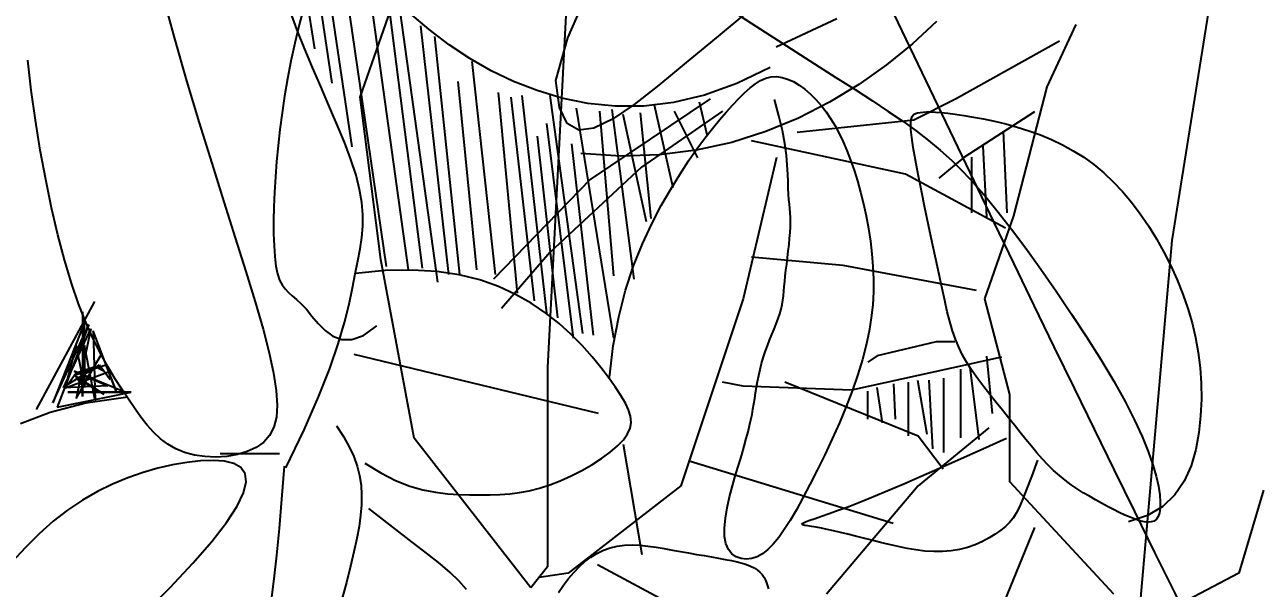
# Model space of a CAD drawing. Header units: metres. Extents: x 10 to 239, y 2 to 253.
# Drawn here: x 85.499 to 88.698, y 22.501 to 23.963 of the extents above; entities that cross this region are included whole.
import ezdxf

# ---------------------------------------------------------------- set-up
doc = ezdxf.new("R2010")
doc.units = ezdxf.units.M
doc.header["$MEASUREMENT"] = 0
doc.layers.get('Defpoints').update_dxf_attribs({"color": 9})
for name, color, linetype in [('-cotas', 252, 'Continuous'), ('1', 7, 'Continuous'), ('cot200', 9, 'Continuous')]:
    doc.layers.add(name, color=color, linetype=linetype)
doc.layers.add('barrera', color=7, linetype='Continuous', lineweight=0, true_color=0x9dbb63)
doc.layers.add('bloques ARBOLES', color=7, linetype='Continuous', true_color=0xb8d897)
doc.styles.get("Standard").update_dxf_attribs({"font": 'arial.ttf'})
doc.dimstyles.get("Standard").update_dxf_attribs({"dimtxt": 0.18, "dimasz": 0.18, "dimexe": 0.18, "dimexo": 0.0625, "dimgap": 0.09, "dimtad": 0, "dimtih": 1, "dimtoh": 1, "dimdec": 4, "dimzin": 0, "dimdsep": 46, "dimtxsty": 'Standard', "dimcen": 0.09, "dimadec": 0, "dimazin": 0, "dimtfac": 1, "dimtdec": 4, "dimtofl": 0, "dimtmove": 0, "dimatfit": 3, "dimfxl": 1, "dimtolj": 1, "dimtzin": 0, "dimarcsym": 0})

# ---------------------------------------------------------------- blocks, each defined once
blk = doc.blocks.new('*D81')
at = {"layer": '-cotas', "color": 0, "lineweight": -2, "transparency": 16777216}
for p, q in [((35.934, 42.8579), (35.9273, 20.3829)), ((88.7846, 42.8423), (88.778, 20.3672)), ((36.1074, 20.5628), (61.0308, 20.5555)), ((88.598, 20.5473), (63.6746, 20.5547))]:
    blk.add_line(p, q, dxfattribs=at)
at = {"layer": '-cotas', "color": 0, "transparency": 16777216}
for points in [[(36.1074, 20.5928), (36.1074, 20.5328), (35.9274, 20.5629)], [(88.598, 20.5773), (88.598, 20.5173), (88.778, 20.5472)]]:
    blk.add_solid(points, dxfattribs=at)
at = {"layer": 'Defpoints', "color": 0, "transparency": 16777216}
for p in [(35.934, 42.9204), (88.7846, 42.9048), (88.778, 20.5472)]:
    blk.add_point(p, dxfattribs=at)
at = {"layer": '-cotas', "color": 0, "transparency": 16777216, "insert": (62.3527, 20.5551), "char_height": 0.5, "attachment_point": 5}
blk.add_mtext('\\A1;52.8506', dxfattribs=at)
blk = doc.blocks.new('A$C6F4E7DED')
for p, q in [((1376.88, 1424.38), (1322.68, 1763.53)), ((1933.07, 1522.71), (1890.28, 1645.25)), ((1790.46, 1611.05), (1804.72, 1337.47)), ((1790.68, 1563.44), (1778.91, 1590.58)), ((1971.36, 1585.07), (1974.73, 1572.34)), ((1538.18, 1574.51), (1554.78, 1559.4)), ((1667.59, 1581.47), (1689.25, 1563.48)), ((1462.44, 1529.83), (1442.48, 1572.58)), ((1974.73, 1572.34), (1977.75, 1559.75)), ((1453.89, 1561.18), (1525.19, 1521.28)), ((1554.78, 1559.4), (1572.56, 1544.97)), ((1689.25, 1563.48), (1709.64, 1546.45)), ((1799.01, 1534.1), (1790.68, 1563.44)), ((1977.75, 1559.75), (1980.43, 1547.42)), ((1572.56, 1544.97), (1591.51, 1531.49)), ((1709.64, 1546.45), (1728.38, 1530.92)), ((1980.43, 1547.42), (1982.78, 1535.34)), ((1591.51, 1531.49), (1611.59, 1519.22)), ((1728.38, 1530.92), (1745.26, 1517.67)), ((1796.5, 1515.66), (1799.01, 1534.1)), ((1982.78, 1535.34), (1984.81, 1523.53)), ((1485.26, 1441.48), (1462.44, 1529.83)), ((1918.81, 1411.56), (1933.07, 1522.71)), ((1984.81, 1523.53), (1986.55, 1511.96)), ((1525.19, 1521.28), (1553.72, 1507.03)), ((1611.59, 1519.22), (1632.79, 1508.38)), ((1745.26, 1517.67), (1760.15, 1507.56)), ((1791.2, 1504.64), (1796.5, 1515.66)), ((1471, 1512.73), (1519.49, 1481.38)), ((1553.72, 1507.03), (1633.58, 1498.48)), ((1632.79, 1508.38), (1655.07, 1499.15)), ((1760.15, 1507.56), (1772.87, 1501.45)), ((1986.55, 1511.96), (1988.02, 1500.64)), ((1492.56, 1499.37), (1490.01, 1443.35)), ((1655.07, 1499.15), (1678.41, 1491.74)), ((1772.87, 1501.45), (1783.27, 1500.19)), ((1783.27, 1500.19), (1791.2, 1504.64)), ((1988.02, 1500.64), (1989.25, 1489.55)), ((1506.58, 1489.18), (1504.03, 1440.8)), ((1559.42, 1469.98), (1664.96, 1492.78)), ((1678.41, 1491.74), (1702.79, 1486.35)), ((1989.25, 1489.55), (1990.26, 1478.71)), ((1514.22, 1481.54), (1514.22, 1443.35)), ((1519.49, 1481.38), (1536.6, 1467.13)), ((1647.84, 1481.38), (1670.66, 1384.48)), ((1702.79, 1486.35), (1728.18, 1483.17)), ((1728.18, 1483.17), (1754.56, 1482.39)), ((1754.56, 1482.39), (1781.9, 1484.23)), ((1990.26, 1478.71), (1991.07, 1468.08)), ((1490.97, 1432.93), (1559.42, 1469.98)), ((1991.07, 1468.08), (1991.69, 1457.71)), ((1991.69, 1457.71), (1992.11, 1447.68)), ((1992.11, 1447.68), (1992.33, 1438.11)), ((664.07, 1441.51), (647.01, 1334.95)), ((1505.23, 1384.48), (1485.26, 1441.48)), ((1992.33, 1438.11), (1992.31, 1429.14)), ((653.41, 1434.05), (635.28, 1311.51)), ((1399.69, 1162.18), (1376.88, 1424.38)), ((1992.05, 1420.88), (1991.53, 1413.45)), ((1992.31, 1429.14), (1992.05, 1420.88)), ((643.81, 1418.07), (621.41, 1267.82)), ((1602.21, 1407.28), (1664.96, 1412.98)), ((1991.53, 1413.45), (1990.73, 1406.98)), ((1510.93, 1390.18), (1602.21, 1407.28)), ((1895.99, 1289.02), (1918.81, 1411.56)), ((1990.73, 1406.98), (1989.64, 1401.59)), ((628.88, 1398.89), (597.95, 1185.77)), ((1988.24, 1397.33), (1986.52, 1394)), ((1989.64, 1401.59), (1988.24, 1397.33)), ((1982.18, 1388.94), (1979.56, 1386.66)), ((1984.5, 1391.3), (1982.18, 1388.94)), ((1986.52, 1394), (1984.5, 1391.3)), ((1488.11, 1318.93), (1505.23, 1384.48)), ((1670.66, 1384.48), (1713.44, 1256.23)), ((1973.42, 1381.15), (1969.91, 1377.37)), ((1976.64, 1384.16), (1973.42, 1381.15)), ((1979.56, 1386.66), (1976.64, 1384.16)), ((597.95, 1377.57), (573.42, 1184.7)), ((609.68, 1376.51), (583.02, 1183.64)), ((751.44, 1373.28), (743.2, 1342.88)), ((1966.09, 1372.67), (1961.87, 1367.57)), ((1969.91, 1377.37), (1966.09, 1372.67)), ((1930.7, 1359.44), (1921.66, 1365.97)), ((1957.13, 1362.74), (1951.76, 1358.84)), ((1961.87, 1367.57), (1957.13, 1362.74)), ((330.84, 1336.41), (289.22, 1355.77)), ((358.31, 1359.31), (338.38, 1346.45)), ((588.35, 1359.46), (562.75, 1175.11)), ((568.51, 1348.23), (581.8, 1359.44)), ((658.58, 1346.68), (662.69, 1357.85)), ((1938.66, 1356.53), (1930.7, 1359.44)), ((1945.64, 1356.55), (1938.66, 1356.53)), ((1951.76, 1358.84), (1945.64, 1356.55)), ((338.38, 1346.45), (320.61, 1335.03)), ((554.85, 1337.89), (568.51, 1348.23)), ((574.48, 1350.93), (555.29, 1180.44)), ((653.78, 1334.72), (658.58, 1346.68)), ((1504.03, 1345.3), (1500.21, 1305.83)), ((540.73, 1328.49), (554.85, 1337.89)), ((564.89, 1343.48), (547.82, 1180.44)), ((743.2, 1342.88), (734.69, 1313.14)), ((1493.82, 1344.58), (1596.5, 1321.78)), ((1515.5, 1337.66), (1509.13, 1288.01)), ((1521.87, 1336.39), (1521.87, 1289.28)), ((1804.72, 1337.47), (1804.72, 1200.68)), ((320.61, 1335.03), (304.52, 1324.77)), ((526.04, 1320.08), (540.73, 1328.49)), ((648.46, 1322.16), (653.78, 1334.72)), ((1533.34, 1330.02), (1533.34, 1279.09)), ((1543.53, 1328.75), (1540.98, 1281.64)), ((1551.18, 1328.75), (1544.81, 1291.83)), ((304.52, 1324.77), (289.97, 1315.51)), ((334.86, 1322.34), (357.81, 1311.23)), ((510.69, 1312.71), (526.04, 1320.08)), ((539.29, 1326.43), (523.29, 1180.44)), ((642.85, 1309.26), (648.46, 1322.16)), ((841.1, 1306.74), (843.5, 1327.2)), ((1550.86, 1290.43), (1642.14, 1327.48)), ((1557.55, 1327.48), (1557.55, 1290.55)), ((1567.75, 1326.2), (1566.47, 1302.01)), ((1579.21, 1323.66), (1575.39, 1299.47)), ((1585.59, 1321.11), (1585.59, 1302.01)), ((1596.5, 1321.78), (1670.66, 1324.63)), ((1670.66, 1324.63), (1684.92, 1327.48)), ((289.97, 1315.51), (276.81, 1307.1)), ((319.03, 1312.57), (315.08, 1310.22)), ((322.96, 1314.36), (319.03, 1312.57)), ((326.84, 1315.52), (322.96, 1314.36)), ((330.64, 1316.01), (326.84, 1315.52)), ((334.31, 1315.79), (330.64, 1316.01)), ((337.9, 1314.86), (334.31, 1315.79)), ((341.46, 1313.28), (337.9, 1314.86)), ((345.04, 1311.06), (341.46, 1313.28)), ((348.68, 1308.26), (345.04, 1311.06)), ((357.81, 1311.23), (379.92, 1303.3)), ((494.58, 1306.43), (510.69, 1312.71)), ((548.89, 1312.57), (536.09, 1183.64)), ((734.69, 1313.14), (726.07, 1284.31)), ((1488.11, 1259.08), (1488.11, 1318.93)), ((276.81, 1307.1), (264.88, 1299.39)), ((307.34, 1304.05), (303.62, 1300.35)), ((311.17, 1307.36), (307.34, 1304.05)), ((315.08, 1310.22), (311.17, 1307.36)), ((352.43, 1304.9), (348.68, 1308.26)), ((356.36, 1301.02), (352.43, 1304.9)), ((379.92, 1303.3), (401.17, 1298.28)), ((485.96, 1302.98), (463.57, 1139.95)), ((477.62, 1301.34), (494.58, 1306.43)), ((505.16, 1302.98), (488.1, 1153.8)), ((521.16, 1305.11), (508.36, 1167.65)), ((637.19, 1296.27), (642.85, 1309.26)), ((838.22, 1286.14), (841.1, 1306.74)), ((264.88, 1299.39), (254.03, 1292.2)), ((300.06, 1296.3), (296.7, 1291.96)), ((303.62, 1300.35), (300.06, 1296.3)), ((328.91, 1289.06), (332.06, 1300.39)), ((360.5, 1296.66), (356.36, 1301.02)), ((364.9, 1291.82), (360.5, 1296.66)), ((376.11, 1300.85), (458.23, 1245.44)), ((383.58, 1298.72), (378.25, 1276.34)), ((401.17, 1298.28), (421.57, 1295.86)), ((414.51, 1296.59), (401.71, 1240.11)), ((421.57, 1295.86), (441.11, 1295.76)), ((441.11, 1295.76), (459.79, 1297.69)), ((467.83, 1294.46), (442.24, 1136.75)), ((459.79, 1297.69), (477.62, 1301.34)), ((512.63, 1301.92), (496.63, 1162.33)), ((631.7, 1283.43), (637.19, 1296.27)), ((1502.38, 1296.13), (1550.86, 1256.23)), ((188.7, 1286.98), (181.26, 1285.42)), ((195.75, 1288.28), (188.7, 1286.98)), ((202.27, 1289.34), (195.75, 1288.28)), ((208.16, 1290.19), (202.27, 1289.34)), ((213.32, 1290.85), (208.16, 1290.19)), ((217.8, 1291.34), (213.32, 1290.85)), ((221.66, 1291.66), (217.8, 1291.34)), ((224.96, 1291.82), (221.66, 1291.66)), ((227.77, 1291.85), (224.96, 1291.82)), ((230.17, 1291.75), (227.77, 1291.85)), ((232.21, 1291.52), (230.17, 1291.75)), ((233.97, 1291.2), (232.21, 1291.52)), ((235.49, 1290.74), (233.97, 1291.2)), ((236.75, 1289.98), (235.49, 1290.74)), ((237.72, 1288.71), (236.75, 1289.98)), ((238.37, 1286.72), (237.72, 1288.71)), ((238.65, 1283.8), (238.37, 1286.72)), ((254.03, 1292.2), (244.11, 1285.39)), ((293.51, 1287.32), (290.5, 1282.35)), ((296.7, 1291.96), (293.51, 1287.32)), ((326.59, 1278.98), (328.91, 1289.06)), ((369.56, 1286.46), (364.9, 1291.82)), ((367.58, 1292.33), (423.04, 1253.97)), ((374.49, 1280.5), (369.56, 1286.46)), ((400.64, 1292.33), (384.65, 1260.36)), ((424.11, 1291.26), (416.64, 1218.8)), ((435.84, 1290.2), (419.84, 1216.67)), ((443.3, 1293.39), (428.37, 1177.25)), ((451.84, 1292.33), (442.24, 1179.38)), ((834.9, 1265.67), (838.22, 1286.14)), ((1533.75, 1267.63), (1550.86, 1290.43)), ((1816.13, 1186.43), (1895.99, 1289.02)), ((157.7, 1278.96), (149.83, 1276.13)), ((165.64, 1281.43), (157.7, 1278.96)), ((173.53, 1283.58), (165.64, 1281.43)), ((181.26, 1285.42), (173.53, 1283.58)), ((234.97, 1278.81), (226.46, 1272.27)), ((244.11, 1285.39), (234.97, 1278.81)), ((238, 1274.36), (238.54, 1279.75)), ((238.54, 1279.75), (238.65, 1283.8)), ((290.5, 1282.35), (287.64, 1277.03)), ((324.95, 1270.06), (326.59, 1278.98)), ((379.69, 1273.85), (374.49, 1280.5)), ((488.1, 1283.8), (469.97, 1136.75)), ((626.62, 1271), (631.7, 1283.43)), ((726.07, 1284.31), (717.51, 1256.6)), ((134.63, 1269.3), (127.3, 1265.25)), ((142.14, 1272.92), (134.63, 1269.3)), ((149.83, 1276.13), (142.14, 1272.92)), ((226.46, 1272.27), (218.4, 1265.6)), ((236.98, 1267.42), (238, 1274.36)), ((284.93, 1271.35), (282.34, 1265.28)), ((287.64, 1277.03), (284.93, 1271.35)), ((323.87, 1262.19), (324.95, 1270.06)), ((385.14, 1266.44), (379.69, 1273.85)), ((471.03, 1269.95), (456.1, 1138.88)), ((494.5, 1275.28), (480.63, 1150.61)), ((622.2, 1259.22), (626.62, 1271)), ((1567.98, 1230.58), (1707.74, 1273.33)), ((120.17, 1260.72), (113.23, 1255.69)), ((127.3, 1265.25), (120.17, 1260.72)), ((218.4, 1265.6), (210.61, 1258.6)), ((235.49, 1258.81), (236.98, 1267.42)), ((282.34, 1265.28), (279.87, 1258.81)), ((323.22, 1255.29), (323.87, 1262.19)), ((390.86, 1258.18), (385.14, 1266.44)), ((831.2, 1245.59), (834.9, 1265.67)), ((113.23, 1255.69), (106.47, 1250.13)), ((210.61, 1258.6), (202.92, 1251.05)), ((233.6, 1248.82), (235.49, 1258.81)), ((277.49, 1251.9), (275.2, 1244.56)), ((279.87, 1258.81), (277.49, 1251.9)), ((322.87, 1249.25), (323.22, 1255.29)), ((396.83, 1249.01), (390.86, 1258.18)), ((423.04, 1253.97), (485.96, 1195.36)), ((618.65, 1248.35), (622.2, 1259.22)), ((717.51, 1256.6), (709.21, 1230.24)), ((1314.13, 1253.38), (1331.24, 1196.38)), ((1416.81, 1182.13), (1488.11, 1259.08)), ((1550.86, 1256.23), (1613.61, 1182.13)), ((1713.44, 1256.23), (1790.46, 1196.38)), ((99.9, 1244), (93.52, 1237.28)), ((106.47, 1250.13), (99.9, 1244)), ((202.92, 1251.05), (195.15, 1242.77)), ((231.39, 1237.81), (233.6, 1248.82)), ((275.2, 1244.56), (273.04, 1236.83)), ((322.55, 1239.38), (322.69, 1243.98)), ((322.69, 1243.98), (322.87, 1249.25)), ((403.07, 1238.85), (396.83, 1249.01)), ((458.23, 1245.44), (524.36, 1177.25)), ((616.15, 1238.56), (618.65, 1248.35)), ((827.16, 1226.17), (831.2, 1245.59)), ((93.52, 1237.28), (87.34, 1229.94)), ((195.15, 1242.77), (187.13, 1233.55)), ((228.98, 1226.14), (231.39, 1237.81)), ((273.04, 1236.83), (271.02, 1228.78)), ((322.08, 1231.78), (322.34, 1235.35)), ((322.34, 1235.35), (322.55, 1239.38)), ((409.53, 1227.6), (403.07, 1238.85)), ((614.64, 1229.66), (616.15, 1238.56)), ((87.34, 1229.94), (81.38, 1222.05)), ((187.13, 1233.55), (178.67, 1223.19)), ((271.02, 1228.78), (269.2, 1220.47)), ((321.49, 1225.5), (321.78, 1228.53)), ((321.78, 1228.53), (322.08, 1231.78)), ((416.05, 1215.18), (409.53, 1227.6)), ((613.99, 1221.42), (614.64, 1229.66)), ((709.21, 1230.24), (701.35, 1205.46)), ((1471, 1227.73), (1567.98, 991.18)), ((81.38, 1222.05), (75.68, 1213.67)), ((178.67, 1223.19), (169.61, 1211.49)), ((226.46, 1214.19), (228.98, 1226.14)), ((269.2, 1220.47), (267.6, 1211.95)), ((320.98, 1216.43), (321.06, 1219.56)), ((321.06, 1219.56), (321.24, 1222.55)), ((321.24, 1222.55), (321.49, 1225.5)), ((614.07, 1213.56), (613.99, 1221.42)), ((822.84, 1207.67), (827.16, 1226.17)), ((75.68, 1213.67), (70.27, 1204.88)), ((169.61, 1211.49), (159.84, 1198.35)), ((223.93, 1202.33), (226.46, 1214.19)), ((267.6, 1211.95), (266.27, 1203.3)), ((321.04, 1213.01), (320.98, 1216.43)), ((321.25, 1209.23), (321.04, 1213.01)), ((422.43, 1201.46), (416.05, 1215.18)), ((614.75, 1205.83), (614.07, 1213.56)), ((70.27, 1204.88), (65.19, 1195.74)), ((221.48, 1190.93), (223.93, 1202.33)), ((266.27, 1203.3), (265.22, 1194.58)), ((321.59, 1205.14), (321.25, 1209.23)), ((322.04, 1200.83), (321.59, 1205.14)), ((428.46, 1186.34), (422.43, 1201.46)), ((615.91, 1197.99), (614.75, 1205.83)), ((701.35, 1205.46), (694.13, 1182.5)), ((818.29, 1190.35), (822.84, 1207.67)), ((1690.63, 1159.33), (1770.49, 1202.08)), ((65.19, 1195.74), (60.48, 1186.32)), ((159.84, 1198.35), (149.54, 1184.02)), ((265.22, 1194.58), (264.51, 1185.84)), ((322.55, 1196.4), (322.04, 1200.83)), ((323.09, 1191.94), (322.55, 1196.4)), ((485.96, 1195.36), (519.03, 1157)), ((617.41, 1189.76), (615.91, 1197.99)), ((1331.24, 1196.38), (1391.14, 1165.03)), ((1790.46, 1196.38), (1810.42, 1193.53)), ((1804.72, 1200.68), (1816.13, 1186.43)), ((60.48, 1186.32), (56.17, 1176.7)), ((219.22, 1180.35), (221.48, 1190.93)), ((264.51, 1185.84), (264.17, 1177.13)), ((323.64, 1187.53), (323.09, 1191.94)), ((324.15, 1183.28), (323.64, 1187.53)), ((433.94, 1169.7), (428.46, 1186.34)), ((619.12, 1180.9), (617.41, 1189.76)), ((813.55, 1174.49), (818.29, 1190.35)), ((56.17, 1176.7), (52.29, 1166.95)), ((149.54, 1184.02), (139, 1168.88)), ((217.21, 1170.87), (219.22, 1180.35)), ((264.17, 1177.13), (264.22, 1168.4)), ((324.59, 1179.27), (324.15, 1183.28)), ((324.95, 1175.56), (324.59, 1179.27)), ((521.09, 1172.13), (533.89, 1176.62)), ((533.89, 1176.62), (547.92, 1180.09)), ((547.92, 1180.09), (563.3, 1182.4)), ((563.3, 1182.4), (580.18, 1183.42)), ((580.18, 1183.42), (598.68, 1183.01)), ((598.68, 1183.01), (618.95, 1181.04)), ((621.01, 1171.13), (619.12, 1180.9)), ((694.13, 1182.5), (687.73, 1161.57)), ((139, 1168.88), (128.47, 1153.26)), ((215.39, 1162.43), (217.21, 1170.87)), ((264.22, 1168.4), (264.71, 1159.58)), ((325.25, 1172.12), (324.95, 1175.56)), ((325.54, 1168.89), (325.25, 1172.12)), ((325.86, 1165.79), (325.54, 1168.89)), ((438.68, 1151.45), (433.94, 1169.7)), ((509.38, 1166.75), (521.09, 1172.13)), ((623.34, 1160.12), (621.01, 1171.13)), ((808.68, 1160.27), (813.55, 1174.49)), ((52.29, 1166.95), (48.89, 1157.12)), ((213.66, 1154.88), (215.39, 1162.43)), ((264.71, 1159.58), (265.67, 1150.61)), ((326.26, 1162.77), (325.86, 1165.79)), ((326.77, 1159.76), (326.26, 1162.77)), ((327.44, 1156.7), (326.77, 1159.76)), ((488.69, 1153.88), (498.61, 1160.62)), ((498.61, 1160.62), (509.38, 1166.75)), ((626.48, 1147.5), (623.34, 1160.12)), ((687.73, 1161.57), (682.35, 1142.9)), ((797.86, 1161.9), (837.8, 1087.8)), ((803.72, 1147.6), (808.68, 1160.27)), ((48.89, 1157.12), (45.98, 1147.19)), ((128.47, 1153.26), (118.22, 1137.54)), ((211.93, 1148.07), (213.66, 1154.88)), ((265.67, 1150.61), (267.12, 1141.41)), ((328.33, 1153.51), (327.44, 1156.7)), ((329.44, 1150.16), (328.33, 1153.51)), ((442.47, 1131.47), (438.68, 1151.45)), ((479.57, 1146.68), (488.69, 1153.88)), ((806.01, 1154.81), (806.01, 1096.78)), ((45.98, 1147.19), (43.58, 1137.12)), ((208.09, 1136.03), (210.11, 1141.84)), ((210.11, 1141.84), (211.93, 1148.07)), ((330.75, 1146.65), (329.44, 1150.16)), ((332.21, 1142.99), (330.75, 1146.65)), ((333.75, 1139.22), (332.21, 1142.99)), ((471.24, 1139.21), (479.57, 1146.68)), ((630.77, 1132.93), (626.48, 1147.5)), ((682.35, 1142.9), (678.13, 1126.66)), ((782.78, 1099.68), (798.75, 1141.76)), ((798.75, 1141.76), (797.3, 1093.88)), ((798.71, 1136.31), (803.72, 1147.6)), ((819.08, 1102.59), (800.2, 1143.21)), ((800.2, 1143.21), (810.37, 1095.33)), ((826.34, 1092.43), (801.66, 1146.11)), ((801.66, 1146.11), (823.43, 1089.53)), ((806.01, 1096.78), (804.56, 1147.56)), ((804.56, 1147.56), (826.34, 1092.43)), ((43.58, 1137.12), (41.72, 1126.89)), ((118.22, 1137.54), (108.52, 1122.06)), ((205.8, 1130.5), (208.09, 1136.03)), ((208.34, 1134.16), (221.14, 1134.16)), ((221.14, 1134.16), (261.67, 1124.57)), ((267.12, 1141.41), (269.11, 1131.92)), ((335.32, 1135.34), (333.75, 1139.22)), ((336.88, 1131.39), (335.32, 1135.34)), ((463.68, 1131.6), (471.24, 1139.21)), ((793.7, 1126.25), (798.71, 1136.31)), ((41.72, 1126.89), (40.41, 1116.45)), ((200.02, 1119.67), (203.13, 1125.09)), ((203.13, 1125.09), (205.8, 1130.5)), ((269.11, 1131.92), (271.67, 1122.06)), ((338.35, 1127.37), (336.88, 1131.39)), ((339.7, 1123.32), (338.35, 1127.37)), ((445.11, 1109.65), (442.47, 1131.47)), ((452.58, 1085.14), (620.02, 1125.63)), ((456.9, 1124.04), (463.68, 1131.6)), ((636.58, 1116.03), (630.77, 1132.93)), ((678.13, 1126.66), (675.12, 1112.7)), ((788.74, 1117.24), (793.7, 1126.25)), ((810.37, 1095.33), (792.94, 1125.8)), ((792.94, 1125.8), (806.01, 1104.04)), ((797.3, 1093.88), (804.56, 1131.6)), ((804.56, 1131.6), (804.56, 1104.04)), ((804.56, 1104.04), (810.37, 1131.6)), ((810.37, 1131.6), (817.63, 1104.04)), ((40.41, 1116.45), (39.69, 1105.77)), ((108.52, 1122.06), (99.64, 1107.18)), ((196.51, 1114.25), (200.02, 1119.67)), ((261.67, 1124.57), (268.07, 1120.3)), ((271.67, 1122.06), (274.82, 1111.78)), ((340.88, 1119.25), (339.7, 1123.32)), ((341.9, 1115.19), (340.88, 1119.25)), ((445.58, 1109.7), (450.87, 1116.69)), ((450.87, 1116.69), (456.9, 1124.04)), ((790.04, 1118.54), (782.78, 1099.68)), ((783.87, 1109.13), (788.74, 1117.24)), ((794.4, 1118.54), (787.14, 1108.39)), ((811.82, 1111.29), (790.04, 1118.54)), ((791.49, 1114.19), (797.3, 1117.09)), ((817.63, 1104.04), (794.4, 1118.54)), ((797.3, 1117.09), (810.37, 1112.74)), ((188.63, 1103.4), (192.69, 1108.82)), ((192.69, 1108.82), (196.51, 1114.25)), ((274.82, 1111.78), (278.59, 1101.04)), ((342.79, 1111.14), (341.9, 1115.19)), ((343.57, 1107.12), (342.79, 1111.14)), ((441.02, 1103.25), (445.58, 1109.7)), ((644.26, 1096.47), (636.58, 1116.03)), ((675.12, 1112.7), (673.3, 1100.83)), ((776.97, 1099.68), (811.82, 1114.19)), ((779.13, 1101.74), (783.87, 1109.13)), ((787.14, 1108.39), (791.49, 1114.19)), ((817.63, 1102.59), (787.14, 1114.19)), ((811.82, 1114.19), (788.59, 1104.04)), ((791.49, 1098.23), (811.82, 1111.29)), ((810.37, 1109.84), (791.49, 1098.23)), ((806.01, 1104.04), (810.37, 1109.84)), ((810.37, 1112.74), (817.63, 1102.59)), ((39.69, 1105.77), (39.56, 1094.82)), ((99.64, 1107.18), (91.85, 1093.27)), ((184.42, 1098.02), (188.63, 1103.4)), ((278.59, 1101.04), (282.86, 1089.98)), ((344.26, 1103.15), (343.57, 1107.12)), ((344.9, 1099.25), (344.26, 1103.15)), ((437.19, 1097.46), (441.02, 1103.25)), ((673.3, 1100.83), (672.66, 1090.83)), ((823.43, 1089.53), (772.62, 1099.68)), ((772.62, 1099.68), (816.17, 1099.68)), ((774.57, 1094.93), (779.13, 1101.74)), ((816.17, 1099.68), (776.97, 1099.68)), ((788.59, 1104.04), (819.08, 1102.59)), ((39.56, 1094.82), (40.06, 1083.56)), ((91.85, 1093.27), (85.34, 1080.61)), ((175.84, 1087.41), (180.13, 1092.69)), ((180.13, 1092.69), (184.42, 1098.02)), ((345.51, 1095.43), (344.9, 1099.25)), ((346.1, 1091.71), (345.51, 1095.43)), ((346.72, 1088.09), (346.1, 1091.71)), ((431.92, 1087.51), (434.14, 1092.25)), ((434.14, 1092.25), (437.19, 1097.46)), ((654.17, 1073.88), (644.26, 1096.47)), ((770.21, 1088.54), (774.57, 1094.93)), ((775.05, 1096.35), (803.74, 1092.07)), ((803.74, 1092.07), (828.09, 1085.86)), ((40.06, 1083.56), (41.24, 1072.02)), ((171.62, 1082.22), (175.84, 1087.41)), ((282.86, 1089.98), (287.53, 1078.79)), ((347.38, 1084.47), (346.72, 1088.09)), ((348.14, 1080.75), (347.38, 1084.47)), ((430.24, 1079.02), (430.6, 1083.14)), ((430.6, 1083.14), (431.92, 1087.51)), ((672.66, 1090.83), (673.21, 1082.5)), ((761.68, 1077.13), (765.95, 1082.6)), ((765.95, 1082.6), (770.21, 1088.54)), ((828.09, 1085.86), (848.59, 1078.09)), ((85.34, 1080.61), (80.06, 1069.21)), ((163.6, 1072.14), (167.55, 1077.12)), ((167.55, 1077.12), (171.62, 1082.22)), ((287.53, 1078.79), (292.47, 1067.65)), ((349.01, 1076.81), (348.14, 1080.75)), ((350.05, 1072.55), (349.01, 1076.81)), ((430.9, 1075.03), (430.24, 1079.02)), ((432.63, 1071.07), (430.9, 1075.03)), ((632.09, 1076.59), (627.24, 1069.24)), ((673.21, 1082.5), (674.93, 1075.64)), ((674.93, 1075.64), (677.82, 1070.03)), ((757.28, 1072.19), (761.68, 1077.13)), ((41.24, 1072.02), (43.33, 1060.48)), ((80.06, 1069.21), (75.9, 1059.02)), ((155.95, 1062.63), (159.74, 1067.3)), ((159.74, 1067.3), (163.6, 1072.14)), ((189.38, 1060.77), (173.15, 1068.09)), ((292.47, 1067.65), (297.55, 1056.74)), ((351.28, 1067.86), (350.05, 1072.55)), ((352.73, 1062.62), (351.28, 1067.86)), ((435.51, 1067.02), (432.63, 1071.07)), ((439.55, 1062.81), (435.51, 1067.02)), ((627.24, 1069.24), (623.29, 1062.26)), ((666.66, 1047.9), (654.17, 1073.88)), ((677.82, 1070.03), (681.87, 1065.48)), ((747.63, 1064), (752.64, 1067.79)), ((752.64, 1067.79), (757.28, 1072.19)), ((43.33, 1060.48), (46.59, 1049.29)), ((75.9, 1059.02), (72.74, 1049.99)), ((148.43, 1053.87), (152.19, 1058.14)), ((152.19, 1058.14), (155.95, 1062.63)), ((204.48, 1054), (189.38, 1060.77)), ((354.46, 1056.72), (352.73, 1062.62)), ((422.71, 988.17), (435.51, 1063.83)), ((444.6, 1058.5), (439.55, 1062.81)), ((450.48, 1054.19), (444.6, 1058.5)), ((623.29, 1062.26), (620.17, 1055.55)), ((670.96, 1057.4), (711.82, 1057.4)), ((681.87, 1065.48), (687.05, 1061.8)), ((687.05, 1061.8), (693.15, 1058.95)), ((693.15, 1058.95), (699.94, 1056.92)), ((729.33, 1056.57), (736.07, 1058.35)), ((736.07, 1058.35), (742.15, 1060.84)), ((742.15, 1060.84), (747.63, 1064)), ((46.59, 1049.29), (51.27, 1038.81)), ((72.74, 1049.99), (70.46, 1042.05)), ((140.78, 1046.05), (144.64, 1049.83)), ((144.64, 1049.83), (148.43, 1053.87)), ((151.82, 1053.17), (155.8, 1042.33)), ((218.49, 1047.76), (204.48, 1054)), ((297.55, 1056.74), (302.67, 1046.25)), ((356.45, 1050.12), (354.46, 1056.72)), ((358.59, 1042.96), (356.45, 1050.12)), ((457.02, 1049.98), (450.48, 1054.19)), ((464.02, 1045.96), (457.02, 1049.98)), ((612.55, 1051.04), (601.7, 1044.31)), ((617.81, 1049.02), (616.17, 1042.55)), ((620.17, 1055.55), (617.81, 1049.02)), ((669.4, 1026.44), (667.55, 1048.9)), ((697.59, 1047.99), (702.42, 1050.77)), ((699.94, 1056.92), (707.19, 1055.68)), ((702.42, 1050.77), (708.82, 1052.35)), ((707.19, 1055.68), (714.66, 1055.22)), ((708.82, 1052.35), (716.51, 1052.88)), ((714.66, 1055.22), (722.12, 1055.52)), ((716.51, 1052.88), (725.18, 1052.53)), ((722.12, 1055.52), (729.33, 1056.57)), ((725.18, 1052.53), (734.51, 1051.45)), ((734.51, 1051.45), (744.26, 1049.78)), ((744.26, 1049.78), (754.31, 1047.51)), ((70.46, 1042.05), (68.94, 1035.16)), ((132.82, 1039.3), (136.84, 1042.55)), ((136.84, 1042.55), (140.78, 1046.05)), ((155.8, 1042.33), (159.06, 1033.58)), ((231.44, 1042.06), (218.49, 1047.76)), ((243.35, 1036.89), (231.44, 1042.06)), ((302.67, 1046.25), (307.69, 1036.35)), ((360.73, 1035.48), (358.59, 1042.96)), ((471.31, 1042.25), (464.02, 1045.96)), ((478.69, 1038.94), (471.31, 1042.25)), ((601.7, 1044.31), (591.49, 1039.16)), ((616.17, 1042.55), (615.18, 1036.06)), ((693.9, 1038.13), (694.66, 1043.83)), ((694.66, 1043.83), (697.59, 1047.99)), ((754.31, 1047.51), (764.56, 1044.6)), ((764.56, 1044.6), (774.95, 1041)), ((774.95, 1041), (785.39, 1036.67)), ((51.27, 1038.81), (57.64, 1029.38)), ((68.94, 1035.16), (68.06, 1029.25)), ((120.45, 1030.8), (124.61, 1033.45)), ((124.61, 1033.45), (128.74, 1036.27)), ((128.74, 1036.27), (132.82, 1039.3)), ((159.06, 1033.58), (161.78, 1026.61)), ((254.25, 1032.24), (243.35, 1036.89)), ((264.17, 1028.11), (254.25, 1032.24)), ((307.69, 1036.35), (312.51, 1027.24)), ((362.72, 1027.89), (360.73, 1035.48)), ((485.99, 1036.12), (478.69, 1038.94)), ((493.07, 1033.88), (485.99, 1036.12)), ((499.95, 1032.17), (493.07, 1033.88)), ((506.7, 1030.93), (499.95, 1032.17)), ((572.8, 1032.75), (564.22, 1031.05)), ((581.87, 1035.38), (572.8, 1032.75)), ((591.49, 1039.16), (581.87, 1035.38)), ((615.18, 1036.06), (614.78, 1029.43)), ((695.64, 1030.73), (693.9, 1038.13)), ((785.39, 1036.67), (795.8, 1031.56)), ((57.64, 1029.38), (65.96, 1021.35)), ((68.06, 1029.25), (67.71, 1024.28)), ((67.71, 1024.28), (67.79, 1020.19)), ((103.81, 1021.39), (107.94, 1023.61)), ((107.94, 1023.61), (112.1, 1025.91)), ((112.1, 1025.91), (116.27, 1028.3)), ((116.27, 1028.3), (120.45, 1030.8)), ((161.78, 1026.61), (164.15, 1021.12)), ((273.13, 1024.49), (264.17, 1028.11)), ((281.17, 1021.37), (273.13, 1024.49)), ((312.51, 1027.24), (317.02, 1019.06)), ((364.41, 1020.4), (362.72, 1027.89)), ((513.39, 1030.08), (506.7, 1030.93)), ((520.09, 1029.57), (513.39, 1030.08)), ((526.86, 1029.33), (520.09, 1029.57)), ((533.78, 1029.29), (526.86, 1029.33)), ((540.92, 1029.37), (533.78, 1029.29)), ((548.33, 1029.58), (540.92, 1029.37)), ((556.09, 1030.06), (548.33, 1029.58)), ((564.22, 1031.05), (556.09, 1030.06)), ((614.78, 1029.43), (614.91, 1022.58)), ((671.15, 1006.17), (669.4, 1026.44)), ((700.13, 1021.49), (695.64, 1030.73)), ((795.8, 1031.56), (806.11, 1025.63)), ((806.11, 1025.63), (816.23, 1018.85)), ((65.96, 1021.35), (76.49, 1015.07)), ((67.79, 1020.19), (68.26, 1016.92)), ((68.26, 1016.92), (69.12, 1014.39)), ((76.49, 1015.07), (89.5, 1010.89)), ((88.33, 1013.91), (91.97, 1015.49)), ((91.97, 1015.49), (95.79, 1017.29)), ((95.79, 1017.29), (99.75, 1019.27)), ((99.75, 1019.27), (103.81, 1021.39)), ((164.15, 1021.12), (166.34, 1016.79)), ((166.34, 1016.79), (168.54, 1013.31)), ((288.29, 1018.72), (281.17, 1021.37)), ((294.5, 1016.49), (288.29, 1018.72)), ((299.81, 1014.64), (294.5, 1016.49)), ((317.02, 1019.06), (321.24, 1011.83)), ((365.65, 1013.24), (364.41, 1020.4)), ((593.43, 1007.18), (609.86, 1020.06)), ((614.91, 1022.58), (615.52, 1015.39)), ((615.52, 1015.39), (616.6, 1007.71)), ((707.4, 1010.39), (700.13, 1021.49)), ((816.23, 1018.85), (826.1, 1011.18)), ((69.12, 1014.39), (70.35, 1012.56)), ((70.35, 1012.56), (71.95, 1011.36)), ((71.95, 1011.36), (73.89, 1010.72)), ((73.89, 1010.72), (76.17, 1010.58)), ((76.17, 1010.58), (78.77, 1010.89)), ((78.77, 1010.89), (81.69, 1011.57)), ((81.69, 1011.57), (84.89, 1012.59)), ((84.89, 1012.59), (88.33, 1013.91)), ((168.54, 1013.31), (170.93, 1010.39)), ((170.93, 1010.39), (173.68, 1007.71)), ((173.68, 1007.71), (176.95, 1005.02)), ((295.88, 1005.64), (299.89, 1006.46)), ((304.22, 1013.13), (299.81, 1014.64)), ((299.89, 1006.46), (303.47, 1007.11)), ((303.47, 1007.11), (306.58, 1007.62)), ((307.74, 1011.92), (304.22, 1013.13)), ((306.58, 1007.62), (309.16, 1008.03)), ((310.38, 1010.95), (307.74, 1011.92)), ((309.16, 1008.03), (311.15, 1008.4)), ((312.15, 1010.19), (310.38, 1010.95)), ((311.15, 1008.4), (312.5, 1008.75)), ((313.06, 1009.6), (312.15, 1010.19)), ((312.5, 1008.75), (313.16, 1009.14)), ((313.16, 1009.14), (313.06, 1009.6)), ((321.24, 1011.83), (325.25, 1005.51)), ((366.3, 1006.63), (365.65, 1013.24)), ((366.19, 1000.78), (366.3, 1006.63)), ((580.17, 996.93), (593.43, 1007.18)), ((616.6, 1007.71), (618.12, 999.41)), ((717.47, 997.43), (707.4, 1010.39)), ((826.1, 1011.18), (835.73, 1002.64)), ((176.95, 1005.02), (180.71, 1002.35)), ((180.71, 1002.35), (184.93, 999.76)), ((184.93, 999.76), (189.55, 997.34)), ((259.36, 996.7), (265.23, 998.16)), ((265.23, 998.16), (270.94, 999.6)), ((270.94, 999.6), (276.46, 1000.99)), ((276.46, 1000.99), (281.76, 1002.31)), ((281.76, 1002.31), (286.78, 1003.55)), ((286.78, 1003.55), (291.5, 1004.66)), ((291.5, 1004.66), (295.88, 1005.64)), ((325.25, 1005.51), (329.08, 1000.09)), ((329.08, 1000.09), (332.8, 995.55)), ((365.23, 995.87), (366.19, 1000.78)), ((618.12, 999.41), (620.09, 990.34)), ((672.88, 987.99), (671.15, 1006.17)), ((835.73, 1002.64), (845.14, 993.28)), ((189.55, 997.34), (194.51, 995.16)), ((194.51, 995.16), (199.78, 993.3)), ((199.78, 993.3), (205.29, 991.83)), ((205.29, 991.83), (211.01, 990.84)), ((211.01, 990.84), (216.88, 990.37)), ((216.88, 990.37), (222.86, 990.38)), ((222.86, 990.38), (228.93, 990.8)), ((228.93, 990.8), (235.05, 991.57)), ((235.05, 991.57), (241.19, 992.61)), ((241.19, 992.61), (247.3, 993.86)), ((247.3, 993.86), (253.37, 995.24)), ((253.37, 995.24), (259.36, 996.7)), ((332.8, 995.55), (336.45, 991.85)), ((336.45, 991.85), (340.1, 988.99)), ((361.1, 988.91), (363.49, 991.92)), ((363.49, 991.92), (365.23, 995.87)), ((396.33, 990.44), (390.81, 989.46)), ((401.91, 991.47), (396.33, 990.44)), ((407.52, 992.49), (401.91, 991.47)), ((413.13, 993.42), (407.52, 992.49)), ((418.68, 994.19), (413.13, 993.42)), ((424.16, 994.72), (418.68, 994.19)), ((429.53, 994.94), (424.16, 994.72)), ((434.75, 994.77), (429.53, 994.94)), ((439.78, 994.14), (434.75, 994.77)), ((444.59, 993), (439.78, 994.14)), ((449.2, 991.34), (444.59, 993)), ((453.61, 989.19), (449.2, 991.34)), ((569.55, 988.72), (580.17, 996.93)), ((620.09, 990.34), (622.48, 980.34)), ((730.33, 982.59), (717.47, 997.43)), ((845.14, 993.28), (854.36, 983.13)), ((340.1, 988.99), (343.79, 986.93)), ((343.79, 986.93), (347.55, 985.66)), ((347.55, 985.66), (351.29, 985.2)), ((351.06, 981.51), (348.33, 980.44)), ((354.14, 982.47), (351.06, 981.51)), ((351.29, 985.2), (354.88, 985.57)), ((357.6, 983.38), (354.14, 982.47)), ((354.88, 985.57), (358.19, 986.8)), ((361.46, 984.25), (357.6, 983.38)), ((358.19, 986.8), (361.1, 988.91)), ((365.69, 985.1), (361.46, 984.25)), ((370.24, 985.94), (365.69, 985.1)), ((375.07, 986.78), (370.24, 985.94)), ((380.14, 987.65), (375.07, 986.78)), ((385.4, 988.53), (380.14, 987.65)), ((390.81, 989.46), (385.4, 988.53)), ((457.84, 986.57), (453.61, 989.19)), ((461.89, 983.52), (457.84, 986.57)), ((465.78, 980.04), (461.89, 983.52)), ((554.12, 976.03), (561.04, 981.95)), ((561.04, 981.95), (569.55, 988.72)), ((674.65, 971.77), (672.88, 987.99)), ((745.98, 965.88), (730.33, 982.59)), ((339.07, 972.61), (337.91, 970.32)), ((340.44, 974.62), (339.07, 972.61)), ((342.02, 976.37), (340.44, 974.62)), ((343.84, 977.91), (342.02, 976.37)), ((345.94, 979.25), (343.84, 977.91)), ((348.33, 980.44), (345.94, 979.25)), ((469.52, 976.18), (465.78, 980.04)), ((473.12, 971.94), (469.52, 976.18)), ((548.26, 970.37), (554.12, 976.03)), ((622.48, 980.34), (625.28, 969.27)), ((336.93, 967.74), (336.14, 964.86)), ((337.91, 970.32), (336.93, 967.74)), ((476.59, 967.34), (473.12, 971.94)), ((479.94, 962.38), (476.59, 967.34)), ((542.94, 964.38), (548.26, 970.37)), ((625.28, 969.27), (628.49, 956.99)), ((676.52, 957.41), (674.65, 971.77)), ((764.43, 947.3), (745.98, 965.88))]:
    blk.add_line(p, q)
blk = doc.blocks.new('asddsd')
at = {"layer": 'bloques ARBOLES', "xscale": -0.00378276582045174, "yscale": 0.00378276582045174, "zscale": 0.00378276582045174}
for p in [(70.0692, 9.5477, 1.2423), (75.052, 8.7124, 1.2423)]:
    blk.add_blockref('A$C6F4E7DED', p, dxfattribs=at)

msp = doc.modelspace()

# ---------------------------------------------------------------- linework, layer by layer
at = {"layer": 'barrera'}
for points, knots in [([(75.74284, 8.17099), (75.89193, 13.9839), (75.56165, 20.60932), (78.39904, 27.24392), (87.61077, 27.41614), (90.19518, 29.62387), (88.83637, 31.74576)], [0.1293999, 0.1293999, 0.1293999, 0.1293999, 1, 2, 3, 4, 4, 4, 4]), ([(90.10405, 28.99301), (90.09643, 28.97816), (90.08867, 28.9634), (89.92633, 28.66185), (89.72319, 28.41347), (89.26656, 27.98959), (89.01285, 27.81236), (88.47214, 27.50491), (88.18455, 27.37455), (87.19084, 26.99826), (86.41991, 26.82384), (84.83655, 26.53557), (84.01918, 26.41821), (82.44328, 26.1335), (81.68558, 25.96547), (80.6561, 25.6092), (80.31779, 25.463), (79.67592, 25.1044), (79.37481, 24.87951), (78.82619, 24.35249), (78.58052, 24.05104), (77.89225, 22.98312), (77.53875, 22.06967), (77.18053, 20.46891), (77.08994, 19.90851), (76.95736, 18.71854), (76.91439, 18.08364), (76.81712, 15.80673), (76.81459, 13.8867), (76.71951, 10.35889), (76.68465, 9.31789), (76.65905, 8.17099)], [5.1390175, 5.1390175, 5.1390175, 5.1390175, 5.1460084, 5.1460084, 5.2828064, 5.2828064, 5.4196044, 5.4196044, 5.5564024, 5.5564024, 5.8699539, 5.8699539, 6.1835055, 6.1835055, 6.497057, 6.497057, 6.6723546, 6.6723546, 6.8743734, 6.8743734, 7.0763922, 7.0763922, 7.504627, 7.504627, 7.7127699, 7.7127699, 7.9209128, 7.9209128, 8.3845027, 8.3845027, 8.5557008, 8.5557008, 8.5557008, 8.5557008])]:
    msp.add_open_spline(points, degree=3, knots=knots, dxfattribs=at)
at = {"layer": 'cot200'}
for points, knots in [([(105.215, 18.51813), (103.35097, 19.45624), (101.57786, 20.60052), (99.89572, 21.95107), (97.25145, 24.07411), (94.83198, 26.70688), (92.63749, 29.84983), (90.99309, 32.20494), (89.47502, 34.8465), (88.08409, 37.83646)], [0.35931703, 0.35931703, 0.35931703, 0.35931703, 0.44907386, 0.44907386, 0.44907386, 0.59016871, 0.59016871, 0.59016871, 0.69589545, 0.69589545, 0.69589545, 0.69589545]), ([(83.57738, 33.92451), (85.43068, 28.89476), (87.62816, 23.97558), (89.90867, 19.70346), (92.3573, 15.11639), (94.90166, 11.27529), (97.54056, 8.17099)], [0.53209812, 0.53209812, 0.53209812, 0.53209812, 0.8873596, 0.8873596, 0.8873596, 1.26881168, 1.26881168, 1.26881168, 1.26881168])]:
    msp.add_open_spline(points, degree=3, knots=knots, dxfattribs=at)
msp.add_open_spline([(87.50495, 8.17099), (83.20343, 16.61126), (79.8048, 25.22438), (77.32539, 34.0135)], degree=3, dxfattribs=at)

# ---------------------------------------------------------------- block references
at = {"layer": '1', "lineweight": 0}
msp.add_blockref('asddsd', (18.62841, 9.30206), dxfattribs=at)

# ---------------------------------------------------------------- dimensions: what is measured, and where the dimension line sits
at = {"layer": '-cotas'}
dim = msp.add_aligned_dim(p1=(35.93402, 42.92042), p2=(88.78463, 42.90477), distance=-22.35753, dimstyle='Standard', override={"dimtxt": 0.5}, dxfattribs=at)
dim.commit()
dim.dimension.update_dxf_attribs({"geometry": '*D81', "text_midpoint": (62.3527, 20.55507)})

doc.saveas('drawing.dxf')
